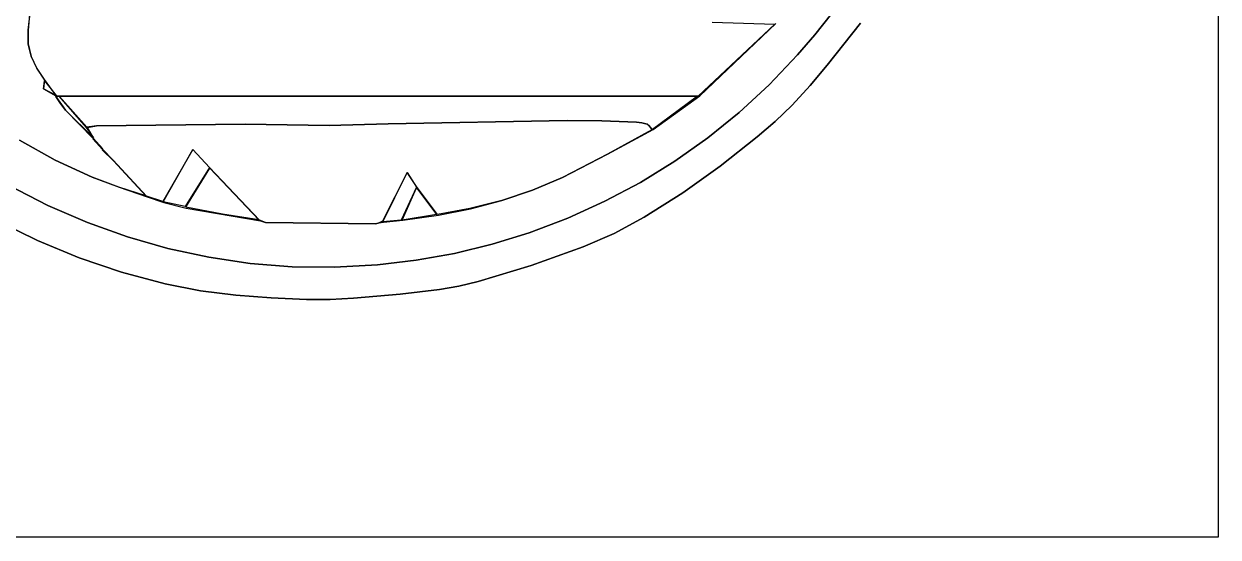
# Model space of a CAD drawing. Extents: x 0 to 265, y 0 to 264.
# Drawn here: x 94.2 to 264.8, y -0.3 to 73 of the extents above; entities that cross this region are included whole.
import ezdxf

# ---------------------------------------------------------------- set-up
doc = ezdxf.new("R2010")
doc.units = 0

msp = doc.modelspace()

# ---------------------------------------------------------------- linework, layer by layer
at = {"layer": 'Layer 1'}
for p, q in [((264.847583, 264.318417), (264.847583, -0.264583)), ((94.992491, 74.923191), (94.790647, 72.12947)), ((94.790647, 72.12947), (95.11511, 74.909933)), ((207.230217, 71.477389), (209.58458, 74.441734)), ((209.58458, 74.441734), (207.230217, 71.477389)), ((94.790714, 70.196257), (94.790647, 72.12947)), ((94.790647, 72.12947), (94.790671, 70.194817)), ((201.497896, 72.999732), (190.540907, 62.720834)), ((190.754169, 62.740051), (201.639715, 73.077747)), ((192.522664, 73.268465), (201.497896, 72.999732)), ((201.497896, 72.999732), (201.497896, 72.999732)), ((208.991082, 67.149676), (213.721844, 73.141826)), ((213.721844, 73.141826), (208.991082, 67.149676)), ((94.790671, 70.194817), (95.214863, 68.383977)), ((95.215204, 68.395501), (94.790714, 70.196257)), ((204.745465, 68.596147), (207.230217, 71.477389)), ((207.230217, 71.477389), (204.745465, 68.596147)), ((95.214863, 68.383977), (96.003789, 66.657534)), ((96.00494, 66.696428), (95.215204, 68.395501)), ((200.670149, 64.330856), (204.745465, 68.596147)), ((204.745465, 68.596147), (200.670149, 64.330856)), ((96.003789, 66.657534), (97.098013, 64.976072)), ((97.100742, 65.068265), (96.00494, 66.696428)), ((206.530286, 64.236848), (208.991082, 67.149676)), ((208.991082, 67.149676), (206.530286, 64.236848)), ((97.098013, 64.976072), (96.971696, 63.749695)), ((96.971696, 63.749695), (97.124254, 64.881843)), ((98.779941, 62.812673), (97.100742, 65.068265)), ((97.124254, 64.881843), (98.779941, 62.812657)), ((96.971696, 63.749695), (98.72883, 62.72542)), ((98.779941, 62.812657), (96.971696, 63.749695)), ((196.386475, 60.379231), (200.670149, 64.330856)), ((200.670149, 64.330856), (196.386475, 60.379231)), ((203.953751, 61.437694), (206.530286, 64.236848)), ((206.530286, 64.236848), (203.953751, 61.437694)), ((98.72883, 62.72542), (98.715103, 62.663086)), ((98.715103, 62.663086), (100.102727, 60.7228)), ((98.728426, 62.758881), (98.779941, 62.812673)), ((99.172245, 62.697774), (98.728426, 62.758881)), ((98.728846, 62.66961), (99.172245, 62.697774)), ((99.386619, 61.637693), (98.728846, 62.66961)), ((98.779941, 62.812657), (98.779941, 62.812657)), ((100.052625, 62.712776), (99.172245, 62.697774)), ((99.172245, 62.697774), (103.065931, 58.232548)), ((99.172245, 62.697774), (99.172245, 62.697774)), ((99.261532, 62.666542), (100.052625, 62.712776)), ((103.170333, 58.276473), (99.261532, 62.666542)), ((100.102727, 60.7228), (99.386619, 61.637693)), ((190.540907, 62.720834), (100.052625, 62.712776)), ((100.052625, 62.712776), (190.458839, 62.694285)), ((190.458839, 62.694285), (183.991106, 57.921747)), ((184.082944, 57.93465), (190.754169, 62.740051)), ((100.102727, 60.7228), (104.054281, 56.667739)), ((104.099426, 56.752666), (100.102727, 60.7228)), ((191.895643, 56.740185), (196.386475, 60.379231)), ((196.386475, 60.379231), (191.895643, 56.740185)), ((201.533029, 59.094323), (203.953751, 61.437694)), ((203.953751, 61.437694), (201.533029, 59.094323)), ((103.065931, 58.232548), (104.099426, 56.752666)), ((104.51538, 58.464882), (103.170333, 58.276473)), ((103.249244, 58.238152), (104.51538, 58.464882)), ((104.099426, 56.752666), (103.249244, 58.238152)), ((104.51538, 58.464882), (125.774949, 58.719032)), ((125.774949, 58.719032), (104.51538, 58.464882)), ((125.774949, 58.719032), (137.779175, 58.492754)), ((137.779175, 58.492754), (125.774949, 58.719032)), ((137.779175, 58.492754), (146.213501, 58.731322)), ((146.213501, 58.731322), (137.779175, 58.492754)), ((146.213501, 58.731322), (171.80879, 59.244339)), ((171.80879, 59.244339), (146.213501, 58.731322)), ((171.80879, 59.244339), (176.752399, 59.173645)), ((176.752399, 59.173645), (171.80879, 59.244339)), ((176.752399, 59.173645), (181.69682, 58.988654)), ((181.69682, 58.988654), (176.752399, 59.173645)), ((181.69682, 58.988654), (182.486391, 58.911696)), ((182.486391, 58.911696), (181.69682, 58.988654)), ((182.486391, 58.911696), (183.241685, 58.701365)), ((183.241685, 58.701365), (182.486391, 58.911696)), ((183.241685, 58.701365), (183.594905, 58.364668)), ((183.606385, 58.366283), (183.241685, 58.701365)), ((183.594905, 58.364668), (183.899267, 57.908828)), ((183.991106, 57.921747), (183.606385, 58.366283)), ((198.983703, 56.87307), (201.533029, 59.094323)), ((201.533029, 59.094323), (198.983703, 56.87307)), ((93.527625, 56.408075), (98.625269, 53.583369)), ((98.625269, 53.583369), (93.527625, 56.408075)), ((104.054281, 56.667739), (104.033869, 56.59838)), ((104.033869, 56.59838), (105.383721, 55.084504)), ((105.433225, 55.170594), (104.04523, 56.600156)), ((104.04523, 56.600156), (105.433225, 55.170594)), ((104.059732, 56.69172), (104.099426, 56.752666)), ((105.433225, 55.170594), (104.059732, 56.69172)), ((183.899267, 57.908828), (177.568894, 54.39955)), ((177.591853, 54.402778), (184.082944, 57.93465)), ((183.899267, 57.908828), (183.899267, 57.908828)), ((183.991106, 57.921747), (183.991106, 57.921747)), ((187.198853, 53.412637), (191.895643, 56.740185)), ((191.895643, 56.740185), (187.198853, 53.412637)), ((193.664938, 52.685736), (198.983703, 56.87307)), ((198.983703, 56.87307), (193.664938, 52.685736)), ((105.383721, 55.084504), (105.360918, 55.018698)), ((105.360918, 55.018698), (106.95968, 53.483554)), ((106.926793, 53.566834), (105.374798, 55.021282)), ((105.374798, 55.021282), (106.926793, 53.566834)), ((105.389865, 55.114234), (105.433225, 55.170594)), ((106.926801, 53.566834), (105.389865, 55.114234)), ((105.433225, 55.170594), (105.433225, 55.170594)), ((118.311969, 55.087605), (114.001918, 47.670157)), ((114.071834, 47.597729), (118.311969, 55.087605)), ((120.687015, 52.49912), (118.311969, 55.087605)), ((118.311969, 55.087605), (120.687007, 52.49912)), ((98.625269, 53.583369), (103.932907, 51.118488)), ((103.932907, 51.118488), (98.625269, 53.583369)), ((106.926793, 53.566834), (106.926793, 53.566834)), ((111.670466, 48.434224), (106.926801, 53.566834)), ((106.95968, 53.483554), (111.585603, 48.478488)), ((106.95968, 53.483554), (106.95968, 53.483554)), ((171.148155, 51.084156), (177.591853, 54.402778)), ((177.568894, 54.39955), (171.148155, 51.084156)), ((182.297304, 50.3955), (187.198853, 53.412637)), ((187.198853, 53.412637), (182.297304, 50.3955)), ((120.687007, 52.49912), (117.231666, 46.926308)), ((117.305491, 46.857497), (120.722566, 52.416292)), ((120.687007, 52.49912), (120.687007, 52.49912)), ((127.825281, 45.001702), (120.687015, 52.49912)), ((120.722566, 52.416292), (127.725182, 45.036632)), ((120.722566, 52.416292), (120.722566, 52.416292)), ((148.951169, 51.815797), (145.407802, 44.84614)), ((145.481085, 44.767883), (148.951169, 51.815797)), ((150.273681, 49.796801), (148.951169, 51.815797)), ((148.951169, 51.815797), (150.252526, 49.706012)), ((188.328085, 48.897432), (193.664938, 52.685736)), ((193.664938, 52.685736), (188.328085, 48.897432)), ((91.937375, 50.011454), (97.593896, 47.108709)), ((97.593896, 47.108709), (91.937375, 50.011454)), ((103.932907, 51.118488), (107.772484, 49.688107)), ((107.747125, 49.70945), (103.932907, 51.118488)), ((111.585603, 48.478488), (107.747125, 49.70945)), ((107.772484, 49.688107), (111.788473, 48.307746)), ((150.252526, 49.706012), (148.082893, 44.982017)), ((148.206093, 44.977689), (150.286002, 49.620213)), ((153.260268, 45.80879), (150.273681, 49.796801)), ((150.286002, 49.620213), (153.14813, 45.818173)), ((171.148155, 51.084156), (166.862825, 49.285724)), ((166.865187, 49.284293), (171.148155, 51.084156)), ((177.192196, 47.687692), (182.297304, 50.3955)), ((182.297304, 50.3955), (177.192196, 47.687692)), ((114.001918, 47.670157), (111.670466, 48.434224)), ((111.788473, 48.307746), (114.141743, 47.525301)), ((162.452301, 47.816867), (157.917732, 46.662813)), ((157.981507, 46.624157), (162.471197, 47.805414)), ((166.862825, 49.285724), (162.452301, 47.816867)), ((162.471197, 47.805414), (166.865187, 49.284293)), ((182.791584, 45.403163), (188.328085, 48.897432)), ((188.328085, 48.897432), (182.791584, 45.403163)), ((97.593896, 47.108709), (103.237198, 44.678481)), ((103.237198, 44.678481), (97.593896, 47.108709)), ((117.231666, 46.926308), (114.071834, 47.597729)), ((114.141743, 47.525301), (117.337086, 46.708411)), ((122.540371, 45.860836), (117.305491, 46.857497)), ((117.337086, 46.708411), (127.960536, 44.885947)), ((157.917732, 46.662813), (153.260268, 45.80879)), ((153.411437, 45.717162), (157.981507, 46.624157)), ((171.884729, 45.288129), (177.192196, 47.687692)), ((177.192196, 47.687692), (171.884729, 45.288129)), ((90.336628, 44.930179), (96.12295, 42.098061)), ((96.12295, 42.098061), (90.336628, 44.930179)), ((103.237198, 44.678481), (108.948927, 42.628728)), ((108.948927, 42.628728), (103.237198, 44.678481)), ((127.725182, 45.036632), (122.540371, 45.860836)), ((128.706307, 44.660315), (127.825281, 45.001702)), ((127.960536, 44.885947), (128.706307, 44.660315)), ((128.706307, 44.660315), (144.467179, 44.479383)), ((144.467179, 44.479383), (128.706307, 44.660315)), ((144.937133, 44.613934), (144.467179, 44.479383)), ((144.467179, 44.479383), (144.955456, 44.594369)), ((145.407802, 44.84614), (144.937133, 44.613934)), ((144.955456, 44.594369), (145.554385, 44.689626)), ((148.082893, 44.982017), (145.481085, 44.767883)), ((145.481085, 44.767883), (145.481085, 44.767883)), ((145.554385, 44.689626), (148.329293, 44.973361)), ((153.14813, 45.818173), (148.206093, 44.977689)), ((148.206093, 44.977689), (148.206093, 44.977689)), ((148.329293, 44.973361), (153.411437, 45.717162)), ((148.329293, 44.973361), (148.329293, 44.973361)), ((166.376101, 43.195726), (171.884729, 45.288129)), ((171.884729, 45.288129), (166.376101, 43.195726)), ((178.539021, 43.104336), (182.791584, 45.403163)), ((182.791584, 45.403163), (178.539021, 43.104336)), ((161.07566, 41.548347), (166.376101, 43.195726)), ((166.376101, 43.195726), (161.07566, 41.548347)), ((174.099587, 41.19485), (178.539021, 43.104336)), ((178.539021, 43.104336), (174.099587, 41.19485)), ((96.12295, 42.098061), (102.044345, 39.631024)), ((102.044345, 39.631024), (96.12295, 42.098061)), ((108.948927, 42.628728), (114.730284, 40.96461)), ((114.730284, 40.96461), (108.948927, 42.628728)), ((155.698583, 40.239578), (161.07566, 41.548347)), ((161.07566, 41.548347), (155.698583, 40.239578)), ((166.650602, 38.527479), (174.099587, 41.19485)), ((174.099587, 41.19485), (166.650602, 38.527479)), ((102.044345, 39.631024), (108.117009, 37.55049)), ((108.117009, 37.55049), (102.044345, 39.631024)), ((114.730284, 40.96461), (120.582471, 39.691289)), ((120.582471, 39.691289), (114.730284, 40.96461)), ((120.582471, 39.691289), (126.506689, 38.813927)), ((126.506689, 38.813927), (120.582471, 39.691289)), ((144.723542, 38.609207), (150.247126, 39.262253)), ((150.247126, 39.262253), (144.723542, 38.609207)), ((150.247126, 39.262253), (155.698583, 40.239578)), ((155.698583, 40.239578), (150.247126, 39.262253)), ((126.506689, 38.813927), (132.504139, 38.337685)), ((132.504139, 38.337685), (126.506689, 38.813927)), ((132.504139, 38.337685), (138.576023, 38.267724)), ((138.576023, 38.267724), (132.504139, 38.337685)), ((138.576023, 38.267724), (144.723542, 38.609207)), ((144.723542, 38.609207), (138.576023, 38.267724)), ((159.0887, 36.224051), (166.650602, 38.527479)), ((166.650602, 38.527479), (159.0887, 36.224051)), ((108.117009, 37.55049), (114.357136, 35.877884)), ((114.357136, 35.877884), (108.117009, 37.55049)), ((114.357136, 35.877884), (119.381245, 34.911749)), ((119.381245, 34.911749), (114.357136, 35.877884)), ((156.344733, 35.586376), (159.0887, 36.224051)), ((159.0887, 36.224051), (156.344733, 35.586376)), ((119.381245, 34.911749), (124.429908, 34.274827)), ((124.429908, 34.274827), (119.381245, 34.911749)), ((124.429908, 34.274827), (129.496668, 33.888991)), ((129.496668, 33.888991), (124.429908, 34.274827)), ((141.255508, 33.837227), (147.930997, 34.433062)), ((147.930997, 34.433062), (141.255508, 33.837227)), ((147.930997, 34.433062), (153.556848, 35.104715)), ((153.556848, 35.104715), (147.930997, 34.433062)), ((153.556848, 35.104715), (156.344733, 35.586376)), ((156.344733, 35.586376), (153.556848, 35.104715)), ((129.496668, 33.888991), (134.575071, 33.676116)), ((134.575071, 33.676116), (129.496668, 33.888991)), ((134.575071, 33.676116), (137.912255, 33.675398)), ((137.912255, 33.675398), (134.575071, 33.676116)), ((137.912255, 33.675398), (141.255508, 33.837227)), ((141.255508, 33.837227), (137.912255, 33.675398)), ((153.193557, -0.264583), (0.264583, -0.264583)), ((264.847583, -0.264583), (153.193557, -0.264583))]:
    msp.add_line(p, q, dxfattribs=at)

doc.saveas('drawing.dxf')
